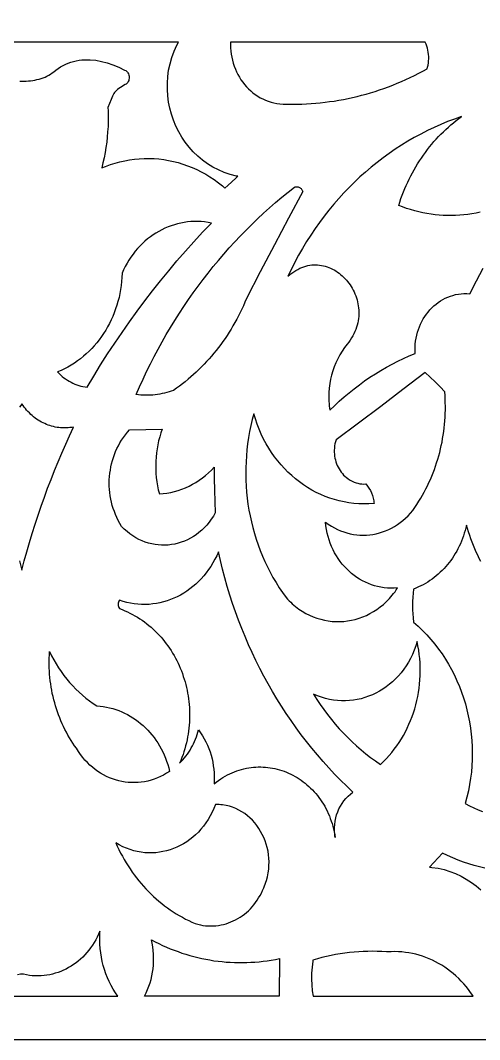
# Model space of a CAD drawing. Extents: x -570 to 570, y -425 to 425.
# Drawn here: x -146.9 to -93.9, y -365 to -247.5 of the extents above; entities that cross this region are included whole.
import ezdxf

# ---------------------------------------------------------------- set-up
doc = ezdxf.new("R2010")
doc.units = 0
doc.layers.add('LAYER_1', color=18, linetype='CONTINUOUS')
doc.layers.add('LAYER_2', color=4, linetype='CONTINUOUS')

msp = doc.modelspace()

# ---------------------------------------------------------------- linework, layer by layer
at = {"layer": 'LAYER_1'}
for points in [[(-146.96, -254.5), (-146.71, -254.49), (-146.45, -254.5), (-146.2, -254.5), (-145.95, -254.48), (-145.7, -254.46), (-145.46, -254.43), (-145.21, -254.39), (-144.97, -254.33), (-144.73, -254.27), (-144.5, -254.2), (-144.27, -254.12), (-144.04, -254.03), (-143.82, -253.93), (-143.61, -253.81), (-143.41, -253.69), (-143.21, -253.56), (-143.03, -253.42), (-142.8, -253.24), (-142.52, -253.04), (-142.24, -252.86), (-141.95, -252.7), (-141.66, -252.56), (-141.36, -252.43), (-141.05, -252.32), (-140.75, -252.23), (-140.44, -252.16), (-140.12, -252.1), (-139.81, -252.06), (-139.48, -252.04), (-138.84, -252.04), (-138.19, -252.1), (-137.54, -252.23), (-136.87, -252.4), (-136.21, -252.63), (-135.53, -252.9), (-134.86, -253.22), (-134.74, -253.28), (-134.64, -253.37), (-134.55, -253.46), (-134.48, -253.56), (-134.42, -253.68), (-134.38, -253.8), (-134.35, -253.92), (-134.33, -254.05), (-134.34, -254.17), (-134.36, -254.3), (-134.39, -254.42), (-134.44, -254.54), (-134.51, -254.65), (-134.59, -254.75), (-134.69, -254.84), (-134.8, -254.91), (-135.35, -255.22), (-135.53, -255.35), (-135.69, -255.47), (-135.82, -255.58), (-135.93, -255.69), (-136.02, -255.81), (-136.09, -255.91), (-136.26, -256.22), (-136.43, -256.61), (-136.79, -257.55), (-136.77, -257.93), (-136.76, -258.54), (-136.76, -259.14), (-136.78, -259.74), (-136.82, -260.35), (-136.87, -260.95), (-136.93, -261.55), (-137.02, -262.14), (-137.12, -262.74), (-137.23, -263.33), (-137.36, -263.92), (-137.51, -264.51), (-137.06, -264.33), (-136.51, -264.13), (-135.96, -263.95), (-135.41, -263.8), (-134.85, -263.68), (-134.29, -263.58), (-133.73, -263.5), (-133.17, -263.45), (-132.6, -263.42), (-132.04, -263.42), (-131.47, -263.44), (-130.91, -263.48), (-130.35, -263.55), (-129.79, -263.64), (-129.24, -263.76), (-128.69, -263.9), (-128.14, -264.06), (-127.61, -264.25), (-127.07, -264.46), (-126.55, -264.69), (-126.03, -264.95), (-125.52, -265.23), (-125.03, -265.54), (-124.54, -265.86), (-124.06, -266.21), (-123.59, -266.59), (-123.3, -266.85), (-122.95, -266.53), (-122.04, -265.69), (-121.81, -265.46), (-121.95, -265.44), (-122.68, -265.26), (-123.38, -265.03), (-124.06, -264.74), (-124.7, -264.41), (-125.31, -264.03), (-125.9, -263.6), (-126.44, -263.14), (-126.95, -262.64), (-127.43, -262.11), (-127.87, -261.54), (-128.27, -260.95), (-128.63, -260.33), (-128.95, -259.68), (-129.23, -259.02), (-129.46, -258.33), (-129.65, -257.63), (-129.8, -256.92), (-129.89, -256.19), (-129.94, -255.46), (-129.94, -254.72), (-129.89, -253.98), (-129.79, -253.24), (-129.63, -252.5), (-129.42, -251.77), (-129.16, -251.05), (-128.83, -250.34), (-128.65, -250), (-144.49, -250), (-146.71, -250), (-148.93, -250)], [(-93.89, -269.62), (-94.35, -269.71), (-94.82, -269.8), (-95.29, -269.87), (-95.76, -269.92), (-96.23, -269.96), (-96.7, -269.99), (-97.18, -270), (-97.65, -270), (-98.12, -269.98), (-98.6, -269.95), (-99.07, -269.9), (-99.54, -269.84), (-100.02, -269.77), (-100.49, -269.68), (-100.95, -269.57), (-101.42, -269.45), (-101.89, -269.32), (-102.35, -269.17), (-102.81, -269.01), (-103.26, -268.83), (-103.14, -268.44), (-103.01, -268.05), (-102.87, -267.66), (-102.72, -267.28), (-102.56, -266.9), (-102.4, -266.53), (-102.23, -266.16), (-102.06, -265.79), (-101.88, -265.43), (-101.69, -265.08), (-101.49, -264.73), (-101.29, -264.38), (-101.08, -264.04), (-100.87, -263.7), (-100.65, -263.37), (-100.42, -263.04), (-100.19, -262.72), (-99.95, -262.4), (-99.7, -262.09), (-99.45, -261.78), (-99.2, -261.48), (-98.93, -261.19), (-98.67, -260.9), (-98.39, -260.62), (-98.11, -260.34), (-97.83, -260.07), (-97.54, -259.81), (-97.24, -259.55), (-96.94, -259.3), (-96.63, -259.06), (-96.32, -258.82), (-96.01, -258.59), (-96.82, -258.87), (-97.62, -259.17), (-98.41, -259.5), (-99.19, -259.85), (-99.96, -260.21), (-100.73, -260.6), (-101.48, -261.01), (-102.22, -261.44), (-102.95, -261.89), (-103.67, -262.35), (-104.38, -262.84), (-105.07, -263.35), (-105.76, -263.87), (-106.43, -264.41), (-107.09, -264.98), (-107.73, -265.55), (-108.36, -266.15), (-108.98, -266.76), (-109.59, -267.39), (-110.18, -268.04), (-110.75, -268.7), (-111.31, -269.38), (-111.86, -270.08), (-112.39, -270.79), (-112.9, -271.51), (-113.4, -272.26), (-113.88, -273.01), (-114.35, -273.78), (-114.8, -274.57), (-115.23, -275.36), (-115.64, -276.17), (-116.03, -277), (-115.81, -276.81), (-115.59, -276.63), (-115.36, -276.47), (-115.13, -276.32), (-114.9, -276.2), (-114.67, -276.08), (-114.44, -275.98), (-114.21, -275.9), (-113.98, -275.83), (-113.75, -275.77), (-113.52, -275.73), (-113.29, -275.7), (-113.07, -275.68), (-112.84, -275.68), (-112.61, -275.69), (-112.39, -275.71), (-112.17, -275.74), (-111.95, -275.78), (-111.74, -275.84), (-111.52, -275.91), (-111.31, -275.98), (-111.11, -276.07), (-110.9, -276.17), (-110.71, -276.27), (-110.51, -276.39), (-110.32, -276.51), (-110.14, -276.64), (-109.96, -276.79), (-109.79, -276.94), (-109.62, -277.09), (-109.46, -277.26), (-109.3, -277.43), (-109.15, -277.61), (-109.01, -277.79), (-108.87, -277.98), (-108.74, -278.18), (-108.62, -278.38), (-108.51, -278.59), (-108.4, -278.81), (-108.31, -279.02), (-108.22, -279.24), (-108.14, -279.47), (-108.07, -279.7), (-108.01, -279.93), (-107.96, -280.17), (-107.92, -280.41), (-107.89, -280.65), (-107.87, -280.89), (-107.86, -281.14), (-107.86, -281.39), (-107.88, -281.63), (-107.9, -281.88), (-107.94, -282.13), (-107.99, -282.38), (-108.05, -282.63), (-108.12, -282.88), (-108.21, -283.13), (-108.31, -283.38), (-108.42, -283.62), (-108.55, -283.87), (-108.69, -284.11), (-108.85, -284.35), (-109.02, -284.59), (-109.21, -284.83), (-109.36, -285.02), (-109.51, -285.22), (-109.8, -285.64), (-110.06, -286.07), (-110.3, -286.51), (-110.51, -286.96), (-110.7, -287.43), (-110.87, -287.9), (-111.01, -288.39), (-111.12, -288.88), (-111.22, -289.38), (-111.28, -289.88), (-111.32, -290.39), (-111.33, -290.91), (-111.33, -291.16), (-111.32, -291.42), (-111.3, -291.68), (-111.28, -291.94), (-111.25, -292.19), (-111.21, -292.45), (-110.67, -291.92), (-110.12, -291.41), (-109.55, -290.91), (-108.98, -290.43), (-108.39, -289.96), (-107.8, -289.51), (-107.19, -289.07), (-106.58, -288.65), (-105.95, -288.25), (-105.32, -287.86), (-104.68, -287.49), (-104.03, -287.14), (-103.38, -286.8), (-102.71, -286.48), (-102.04, -286.18), (-101.36, -285.9), (-101.38, -285.53), (-101.37, -285.17), (-101.35, -284.82), (-101.31, -284.47), (-101.26, -284.12), (-101.18, -283.78), (-101.1, -283.45), (-100.99, -283.13), (-100.87, -282.81), (-100.74, -282.51), (-100.59, -282.21), (-100.43, -281.92), (-100.26, -281.64), (-100.07, -281.37), (-99.87, -281.12), (-99.66, -280.87), (-99.44, -280.64), (-99.2, -280.42), (-98.96, -280.22), (-98.7, -280.03), (-98.44, -279.85), (-98.17, -279.69), (-97.89, -279.54), (-97.6, -279.41), (-97.31, -279.3), (-97.01, -279.2), (-96.7, -279.12), (-96.38, -279.06), (-96.06, -279.02), (-95.74, -278.99), (-95.41, -278.99), (-95.08, -279.01), (-94.3, -277.53), (-93.51, -276.05)], [(-146.99, -309.82), (-146.71, -310.89), (-146.43, -309.82), (-146.13, -308.76), (-145.83, -307.7), (-145.51, -306.64), (-145.18, -305.59), (-144.84, -304.55), (-144.48, -303.51), (-144.12, -302.47), (-143.74, -301.44), (-143.35, -300.42), (-142.94, -299.4), (-142.53, -298.38), (-142.1, -297.38), (-141.66, -296.37), (-141.21, -295.38), (-140.74, -294.39), (-140.96, -294.43), (-141.17, -294.45), (-141.39, -294.47), (-141.6, -294.48), (-141.82, -294.49), (-142.03, -294.48), (-142.24, -294.47), (-142.45, -294.45), (-142.66, -294.42), (-142.87, -294.38), (-143.08, -294.33), (-143.28, -294.28), (-143.48, -294.22), (-143.68, -294.15), (-143.88, -294.07), (-144.08, -293.99), (-144.27, -293.9), (-144.46, -293.8), (-144.65, -293.7), (-144.83, -293.58), (-145.01, -293.46), (-145.19, -293.34), (-145.36, -293.2), (-145.53, -293.06), (-145.69, -292.92), (-145.85, -292.76), (-146.01, -292.6), (-146.16, -292.44), (-146.3, -292.26), (-146.44, -292.09), (-146.58, -291.9), (-146.71, -291.71), (-146.84, -291.9), (-146.97, -292.09)], [(-93.78, -309.89), (-93.97, -309.53), (-94.15, -309.16), (-94.32, -308.79), (-94.48, -308.42), (-94.64, -308.04), (-94.79, -307.66), (-94.94, -307.27), (-95.08, -306.88), (-95.21, -306.48), (-95.34, -306.08), (-95.46, -305.68), (-95.53, -306), (-95.61, -306.32), (-95.71, -306.63), (-95.81, -306.94), (-95.91, -307.24), (-96.03, -307.54), (-96.15, -307.84), (-96.29, -308.13), (-96.43, -308.41), (-96.58, -308.69), (-96.74, -308.96), (-96.9, -309.23), (-97.07, -309.49), (-97.25, -309.75), (-97.44, -309.99), (-97.63, -310.24), (-97.83, -310.47), (-98.04, -310.7), (-98.25, -310.92), (-98.47, -311.13), (-98.7, -311.34), (-98.93, -311.54), (-99.17, -311.73), (-99.41, -311.91), (-99.66, -312.08), (-99.91, -312.25), (-100.17, -312.41), (-100.44, -312.56), (-100.71, -312.69), (-100.99, -312.82), (-101.27, -312.95), (-101.55, -313.06), (-101.6, -313.53), (-101.64, -314.01), (-101.67, -314.48), (-101.67, -314.96), (-101.67, -315.44), (-101.64, -315.92), (-101.6, -316.39), (-101.55, -316.87), (-101.02, -317.34), (-100.51, -317.83), (-100.02, -318.34), (-99.55, -318.86), (-99.1, -319.41), (-98.67, -319.97), (-98.26, -320.54), (-97.87, -321.13), (-97.51, -321.73), (-97.17, -322.35), (-96.85, -322.98), (-96.55, -323.62), (-96.27, -324.28), (-96.02, -324.94), (-95.79, -325.61), (-95.58, -326.29), (-95.4, -326.98), (-95.24, -327.68), (-95.1, -328.38), (-94.99, -329.09), (-94.9, -329.8), (-94.84, -330.52), (-94.8, -331.24), (-94.78, -331.97), (-94.79, -332.69), (-94.83, -333.42), (-94.89, -334.15), (-94.98, -334.87), (-95.09, -335.6), (-95.23, -336.33), (-95.4, -337.05), (-95.59, -337.77), (-95.1, -338.04), (-94.6, -338.28), (-94.1, -338.5), (-93.59, -338.7)], [(-93.32, -345.23), (-93.95, -345.09), (-94.57, -344.92), (-95.19, -344.73), (-95.81, -344.53), (-96.42, -344.3), (-97.02, -344.06), (-97.62, -343.79), (-98.21, -343.51), (-99.71, -345.12), (-99.44, -345.14), (-98.73, -345.25), (-98.04, -345.4), (-97.37, -345.61), (-96.71, -345.86), (-96.08, -346.16), (-95.48, -346.49), (-94.89, -346.87), (-94.34, -347.29), (-93.81, -347.75)], [(-147.7, -359.99), (-146.71, -359.99), (-145.71, -359.99), (-145.54, -360), (-135.66, -360), (-135.93, -359.59), (-136.19, -359.17), (-136.42, -358.75), (-136.64, -358.31), (-136.84, -357.86), (-137.02, -357.4), (-137.18, -356.93), (-137.32, -356.46), (-137.44, -355.98), (-137.54, -355.5), (-137.62, -355), (-137.68, -354.51), (-137.72, -354.01), (-137.74, -353.51), (-137.74, -353.01), (-137.72, -352.5), (-137.86, -352.85), (-138.02, -353.18), (-138.19, -353.51), (-138.38, -353.82), (-138.57, -354.13), (-138.78, -354.42), (-138.99, -354.7), (-139.21, -354.97), (-139.45, -355.23), (-139.69, -355.48), (-139.95, -355.71), (-140.21, -355.94), (-140.47, -356.15), (-140.75, -356.35), (-141.03, -356.53), (-141.32, -356.7), (-141.62, -356.86), (-141.92, -357.01), (-142.23, -357.14), (-142.54, -357.25), (-142.86, -357.35), (-143.18, -357.44), (-143.5, -357.52), (-143.83, -357.57), (-144.16, -357.62), (-144.5, -357.64), (-144.83, -357.66), (-145.17, -357.65), (-145.51, -357.63), (-145.85, -357.59), (-146.19, -357.54), (-146.54, -357.47), (-146.71, -357.47), (-146.88, -357.47), (-147.22, -357.54)]]:
    msp.add_lwpolyline(points, dxfattribs=at)
for points in [[(-99.99, -253.07), (-99.94, -252.9), (-99.88, -252.66), (-99.84, -252.41), (-99.81, -252.17), (-99.8, -251.92), (-99.8, -251.67), (-99.82, -251.42), (-99.85, -251.18), (-99.89, -250.94), (-99.95, -250.7), (-100.02, -250.46), (-100.1, -250.23), (-100.2, -250.01), (-100.21, -250), (-122.66, -250), (-122.66, -250.3), (-122.65, -250.67), (-122.63, -251.03), (-122.58, -251.4), (-122.52, -251.75), (-122.44, -252.1), (-122.34, -252.45), (-122.23, -252.78), (-122.1, -253.11), (-121.96, -253.43), (-121.8, -253.75), (-121.63, -254.05), (-121.45, -254.34), (-121.25, -254.62), (-121.04, -254.89), (-120.81, -255.15), (-120.57, -255.4), (-120.33, -255.63), (-120.07, -255.84), (-119.8, -256.05), (-119.52, -256.24), (-119.23, -256.41), (-118.93, -256.56), (-118.62, -256.7), (-118.31, -256.82), (-117.98, -256.93), (-117.65, -257.01), (-117.31, -257.07), (-116.97, -257.12), (-116.6, -257.14), (-116.06, -257.16), (-115.52, -257.16), (-114.98, -257.16), (-114.44, -257.15), (-113.9, -257.13), (-113.37, -257.09), (-112.83, -257.05), (-112.3, -257), (-111.76, -256.94), (-111.23, -256.87), (-110.7, -256.8), (-110.17, -256.71), (-109.64, -256.61), (-109.11, -256.51), (-108.58, -256.39), (-108.06, -256.27), (-107.54, -256.14), (-107.02, -255.99), (-106.5, -255.84), (-105.98, -255.68), (-105.47, -255.51), (-104.96, -255.34), (-104.45, -255.15), (-103.94, -254.95), (-103.44, -254.75), (-102.94, -254.54), (-102.44, -254.31), (-101.94, -254.08), (-101.45, -253.84), (-100.96, -253.6), (-100.47, -253.34)], [(-129.22, -290.15), (-129.48, -290.24), (-129.74, -290.33), (-130.01, -290.4), (-130.27, -290.47), (-130.54, -290.53), (-130.81, -290.59), (-131.08, -290.63), (-131.35, -290.67), (-131.62, -290.69), (-131.9, -290.71), (-132.17, -290.72), (-132.44, -290.72), (-132.72, -290.71), (-132.99, -290.7), (-133.26, -290.67), (-133.54, -290.64), (-133.15, -289.74), (-132.74, -288.86), (-132.33, -287.98), (-131.9, -287.11), (-131.46, -286.25), (-131, -285.4), (-130.54, -284.56), (-130.06, -283.72), (-129.57, -282.9), (-129.07, -282.08), (-128.55, -281.27), (-128.03, -280.48), (-127.49, -279.69), (-126.95, -278.91), (-126.39, -278.14), (-125.82, -277.38), (-125.24, -276.63), (-124.65, -275.89), (-124.04, -275.17), (-123.43, -274.45), (-122.81, -273.74), (-122.17, -273.04), (-121.53, -272.36), (-120.87, -271.68), (-120.21, -271.02), (-119.54, -270.37), (-118.85, -269.73), (-118.16, -269.1), (-117.45, -268.48), (-116.74, -267.88), (-116.02, -267.29), (-115.28, -266.71), (-115.21, -266.69), (-115.13, -266.67), (-115.06, -266.67), (-114.98, -266.67), (-114.91, -266.68), (-114.84, -266.7), (-114.7, -266.76), (-114.64, -266.8), (-114.58, -266.85), (-114.52, -266.9), (-114.47, -266.95), (-114.42, -267.02), (-114.38, -267.09), (-114.34, -267.16), (-114.31, -267.24), (-115.96, -270.31), (-117.6, -273.39), (-119.22, -276.48), (-120.83, -279.58), (-121, -279.99), (-121.17, -280.39), (-121.36, -280.79), (-121.55, -281.18), (-121.74, -281.57), (-121.94, -281.96), (-122.15, -282.34), (-122.37, -282.72), (-122.59, -283.09), (-122.82, -283.45), (-123.05, -283.82), (-123.29, -284.17), (-123.53, -284.53), (-123.78, -284.87), (-124.04, -285.21), (-124.3, -285.55), (-124.57, -285.88), (-124.85, -286.21), (-125.12, -286.53), (-125.41, -286.84), (-125.7, -287.15), (-125.99, -287.45), (-126.29, -287.75), (-126.6, -288.04), (-126.91, -288.33), (-127.22, -288.61), (-127.54, -288.88), (-127.87, -289.15), (-128.2, -289.41), (-128.53, -289.66), (-128.87, -289.91)], [(-124.86, -270.86), (-125.25, -270.79), (-125.65, -270.74), (-126.05, -270.7), (-126.44, -270.68), (-126.83, -270.68), (-127.22, -270.7), (-127.61, -270.74), (-128, -270.79), (-128.38, -270.86), (-128.76, -270.95), (-129.13, -271.06), (-129.5, -271.18), (-129.86, -271.31), (-130.22, -271.47), (-130.57, -271.63), (-130.91, -271.82), (-131.25, -272.02), (-131.58, -272.23), (-131.9, -272.46), (-132.22, -272.7), (-132.52, -272.96), (-132.82, -273.23), (-133.1, -273.52), (-133.38, -273.81), (-133.64, -274.12), (-133.89, -274.45), (-134.14, -274.79), (-134.37, -275.13), (-134.58, -275.5), (-134.79, -275.87), (-134.98, -276.25), (-135.16, -276.65), (-135.18, -277.13), (-135.21, -277.6), (-135.27, -278.07), (-135.33, -278.53), (-135.42, -278.99), (-135.51, -279.45), (-135.63, -279.89), (-135.76, -280.34), (-135.9, -280.77), (-136.06, -281.2), (-136.23, -281.62), (-136.41, -282.03), (-136.61, -282.43), (-136.82, -282.83), (-137.05, -283.22), (-137.29, -283.59), (-137.54, -283.96), (-137.8, -284.32), (-138.07, -284.66), (-138.36, -285), (-138.65, -285.32), (-138.96, -285.64), (-139.28, -285.94), (-139.61, -286.22), (-139.95, -286.5), (-140.3, -286.76), (-140.66, -287), (-141.03, -287.24), (-141.41, -287.46), (-141.8, -287.66), (-142.2, -287.85), (-142.61, -288.02), (-142.43, -288.2), (-142.25, -288.38), (-142.06, -288.54), (-141.87, -288.7), (-141.67, -288.84), (-141.46, -288.98), (-141.25, -289.11), (-141.04, -289.22), (-140.82, -289.33), (-140.6, -289.43), (-140.37, -289.51), (-140.14, -289.59), (-139.91, -289.66), (-139.67, -289.71), (-139.43, -289.76), (-139.19, -289.79), (-138.42, -288.5), (-137.63, -287.22), (-136.83, -285.96), (-136, -284.71), (-135.16, -283.47), (-134.31, -282.25), (-133.43, -281.04), (-132.55, -279.85), (-131.64, -278.67), (-130.72, -277.51), (-129.78, -276.37), (-128.83, -275.23), (-127.86, -274.12), (-126.87, -273.02), (-125.87, -271.93)], [(-110.48, -295.84), (-110.55, -296.08), (-110.61, -296.32), (-110.65, -296.56), (-110.68, -296.8), (-110.7, -297.03), (-110.7, -297.27), (-110.68, -297.5), (-110.66, -297.73), (-110.62, -297.96), (-110.57, -298.18), (-110.51, -298.4), (-110.43, -298.61), (-110.35, -298.82), (-110.25, -299.02), (-110.14, -299.21), (-110.03, -299.4), (-109.9, -299.58), (-109.76, -299.75), (-109.62, -299.91), (-109.46, -300.06), (-109.3, -300.2), (-109.13, -300.33), (-108.95, -300.45), (-108.77, -300.56), (-108.57, -300.66), (-108.38, -300.74), (-108.17, -300.81), (-107.96, -300.87), (-107.74, -300.91), (-107.52, -300.93), (-107.3, -300.95), (-107.07, -300.94), (-106.87, -301.18), (-106.69, -301.43), (-106.53, -301.7), (-106.4, -301.98), (-106.29, -302.27), (-106.21, -302.58), (-106.15, -302.89), (-106.13, -303.05), (-106.11, -303.21), (-106.7, -303.24), (-107.28, -303.25), (-107.86, -303.24), (-108.43, -303.19), (-109, -303.12), (-109.56, -303.02), (-110.12, -302.9), (-110.67, -302.75), (-111.21, -302.58), (-111.74, -302.38), (-112.26, -302.16), (-112.77, -301.91), (-113.28, -301.65), (-113.77, -301.36), (-114.24, -301.04), (-114.71, -300.71), (-115.16, -300.35), (-115.6, -299.98), (-116.03, -299.58), (-116.44, -299.17), (-116.83, -298.74), (-117.21, -298.28), (-117.57, -297.81), (-117.92, -297.32), (-118.24, -296.82), (-118.55, -296.3), (-118.84, -295.76), (-119.11, -295.2), (-119.35, -294.63), (-119.58, -294.05), (-119.78, -293.45), (-119.97, -292.84), (-120.15, -293.52), (-120.31, -294.21), (-120.46, -294.91), (-120.58, -295.6), (-120.68, -296.3), (-120.77, -297), (-120.83, -297.7), (-120.87, -298.4), (-120.9, -299.1), (-120.9, -299.79), (-120.89, -300.49), (-120.86, -301.19), (-120.8, -301.88), (-120.73, -302.57), (-120.64, -303.26), (-120.53, -303.95), (-120.4, -304.63), (-120.25, -305.31), (-120.09, -305.98), (-119.9, -306.64), (-119.7, -307.3), (-119.48, -307.96), (-119.23, -308.61), (-118.98, -309.25), (-118.7, -309.88), (-118.4, -310.5), (-118.09, -311.11), (-117.76, -311.72), (-117.41, -312.32), (-117.04, -312.9), (-116.66, -313.47), (-116.25, -314.04), (-116.08, -314.23), (-115.9, -314.41), (-115.72, -314.58), (-115.54, -314.75), (-115.16, -315.07), (-114.77, -315.36), (-114.38, -315.62), (-113.97, -315.86), (-113.55, -316.07), (-113.13, -316.26), (-112.7, -316.41), (-112.26, -316.54), (-111.82, -316.65), (-111.38, -316.73), (-110.93, -316.78), (-110.48, -316.8), (-110.04, -316.81), (-109.59, -316.78), (-109.15, -316.73), (-108.7, -316.65), (-108.27, -316.55), (-107.83, -316.42), (-107.41, -316.27), (-106.99, -316.09), (-106.58, -315.88), (-106.17, -315.66), (-105.78, -315.4), (-105.4, -315.12), (-105.03, -314.82), (-104.67, -314.49), (-104.33, -314.14), (-104, -313.76), (-103.85, -313.56), (-103.69, -313.36), (-103.54, -313.15), (-103.4, -312.93), (-103.79, -312.95), (-104.18, -312.96), (-104.57, -312.94), (-104.95, -312.9), (-105.32, -312.85), (-105.69, -312.77), (-106.06, -312.67), (-106.41, -312.56), (-106.76, -312.42), (-107.11, -312.27), (-107.44, -312.1), (-107.77, -311.91), (-108.08, -311.71), (-108.39, -311.49), (-108.69, -311.26), (-108.98, -311.01), (-109.25, -310.74), (-109.52, -310.46), (-109.77, -310.17), (-110.01, -309.87), (-110.24, -309.55), (-110.45, -309.22), (-110.65, -308.88), (-110.83, -308.52), (-111, -308.16), (-111.16, -307.78), (-111.29, -307.4), (-111.41, -307), (-111.52, -306.6), (-111.6, -306.19), (-111.67, -305.77), (-111.72, -305.34), (-111.38, -305.59), (-111.03, -305.81), (-110.68, -306.01), (-110.33, -306.19), (-109.96, -306.34), (-109.6, -306.48), (-109.23, -306.59), (-108.85, -306.69), (-108.48, -306.76), (-108.1, -306.81), (-107.73, -306.84), (-107.35, -306.84), (-106.97, -306.83), (-106.6, -306.8), (-106.23, -306.75), (-105.86, -306.68), (-105.49, -306.58), (-105.13, -306.47), (-104.77, -306.34), (-104.42, -306.19), (-104.08, -306.02), (-103.74, -305.83), (-103.41, -305.62), (-103.09, -305.4), (-102.78, -305.15), (-102.48, -304.89), (-102.19, -304.61), (-101.92, -304.31), (-101.65, -303.99), (-101.4, -303.66), (-101.16, -303.3), (-100.94, -302.93), (-100.73, -302.58), (-100.52, -302.23), (-100.32, -301.87), (-100.13, -301.51), (-99.95, -301.15), (-99.78, -300.78), (-99.61, -300.41), (-99.45, -300.03), (-99.3, -299.65), (-99.15, -299.27), (-99.01, -298.88), (-98.89, -298.49), (-98.76, -298.1), (-98.65, -297.71), (-98.54, -297.31), (-98.44, -296.91), (-98.35, -296.51), (-98.27, -296.11), (-98.2, -295.7), (-98.13, -295.3), (-98.07, -294.89), (-98.02, -294.48), (-97.98, -294.07), (-97.94, -293.65), (-97.91, -293.24), (-97.9, -292.83), (-97.88, -292.41), (-97.88, -291.99), (-97.89, -291.58), (-97.9, -291.16), (-97.92, -290.74), (-97.96, -290.32), (-98.5, -289.74), (-99.06, -289.17), (-99.64, -288.62), (-100.23, -288.09), (-102.77, -290.06), (-105.33, -292.01), (-107.9, -293.94)], [(-124.53, -299.02), (-124.53, -300.33), (-124.5, -301.64), (-124.46, -302.95), (-124.41, -304.26), (-124.63, -304.65), (-124.87, -305.02), (-125.13, -305.36), (-125.4, -305.69), (-125.68, -306), (-125.98, -306.28), (-126.29, -306.54), (-126.61, -306.79), (-126.94, -307.01), (-127.28, -307.2), (-127.63, -307.38), (-127.98, -307.54), (-128.34, -307.67), (-128.71, -307.78), (-129.08, -307.87), (-129.46, -307.94), (-129.84, -307.98), (-130.22, -308), (-130.6, -308), (-130.98, -307.97), (-131.36, -307.92), (-131.74, -307.85), (-132.12, -307.76), (-132.49, -307.64), (-132.86, -307.5), (-133.22, -307.33), (-133.57, -307.14), (-133.92, -306.93), (-134.25, -306.69), (-134.58, -306.43), (-134.9, -306.14), (-135.21, -305.83), (-135.41, -305.5), (-135.59, -305.16), (-135.76, -304.82), (-135.91, -304.48), (-136.05, -304.13), (-136.18, -303.77), (-136.29, -303.41), (-136.38, -303.05), (-136.46, -302.68), (-136.52, -302.31), (-136.57, -301.94), (-136.61, -301.57), (-136.63, -301.2), (-136.64, -300.82), (-136.63, -300.45), (-136.6, -300.08), (-136.57, -299.71), (-136.51, -299.34), (-136.45, -298.98), (-136.37, -298.61), (-136.27, -298.25), (-136.16, -297.9), (-136.04, -297.55), (-135.9, -297.2), (-135.75, -296.87), (-135.58, -296.53), (-135.41, -296.21), (-135.21, -295.89), (-135, -295.58), (-134.78, -295.28), (-134.55, -294.98), (-134.3, -294.7), (-130.52, -294.61), (-130.68, -295.06), (-130.82, -295.51), (-130.94, -295.97), (-131.04, -296.44), (-131.12, -296.9), (-131.19, -297.37), (-131.24, -297.84), (-131.27, -298.32), (-131.28, -298.79), (-131.28, -299.26), (-131.25, -299.74), (-131.21, -300.21), (-131.15, -300.68), (-131.07, -301.15), (-130.98, -301.62), (-130.86, -302.08), (-130.42, -302.05), (-129.98, -301.99), (-129.54, -301.91), (-129.11, -301.8), (-128.68, -301.68), (-128.26, -301.54), (-127.85, -301.37), (-127.44, -301.19), (-127.04, -300.98), (-126.66, -300.76), (-126.27, -300.51), (-125.9, -300.25), (-125.54, -299.97), (-125.2, -299.67), (-124.86, -299.35)], [(-126.34, -329.29), (-126.1, -329.62), (-125.88, -329.97), (-125.68, -330.32), (-125.49, -330.68), (-125.32, -331.06), (-125.16, -331.44), (-125.02, -331.82), (-124.9, -332.22), (-124.79, -332.62), (-124.71, -333.02), (-124.64, -333.43), (-124.58, -333.84), (-124.55, -334.26), (-124.53, -334.68), (-124.53, -335.1), (-124.55, -335.52), (-124.3, -335.32), (-124.05, -335.13), (-123.79, -334.95), (-123.53, -334.79), (-123.27, -334.63), (-123, -334.49), (-122.74, -334.36), (-122.47, -334.23), (-122.2, -334.12), (-121.93, -334.02), (-121.66, -333.93), (-121.38, -333.85), (-121.11, -333.78), (-120.83, -333.72), (-120.55, -333.67), (-120.28, -333.63), (-120, -333.6), (-119.72, -333.58), (-119.45, -333.57), (-119.17, -333.57), (-118.9, -333.58), (-118.62, -333.59), (-118.35, -333.62), (-118.07, -333.66), (-117.8, -333.71), (-117.53, -333.76), (-117.27, -333.83), (-117, -333.9), (-116.74, -333.98), (-116.48, -334.07), (-116.22, -334.17), (-115.97, -334.28), (-115.72, -334.4), (-115.47, -334.52), (-115.22, -334.65), (-114.98, -334.8), (-114.74, -334.94), (-114.51, -335.1), (-114.28, -335.27), (-114.06, -335.44), (-113.84, -335.62), (-113.63, -335.81), (-113.42, -336.01), (-113.21, -336.21), (-113.01, -336.42), (-112.82, -336.64), (-112.64, -336.87), (-112.46, -337.1), (-112.28, -337.34), (-112.11, -337.58), (-111.95, -337.84), (-111.8, -338.1), (-111.65, -338.37), (-111.52, -338.64), (-111.39, -338.92), (-111.26, -339.21), (-111.15, -339.5), (-111.04, -339.8), (-110.94, -340.1), (-110.85, -340.41), (-110.77, -340.73), (-110.7, -341.05), (-110.64, -341.38), (-110.58, -341.71), (-110.61, -341.52), (-110.64, -341.33), (-110.66, -340.95), (-110.67, -340.57), (-110.64, -340.19), (-110.59, -339.82), (-110.52, -339.45), (-110.42, -339.1), (-110.29, -338.75), (-110.15, -338.41), (-109.98, -338.09), (-109.79, -337.77), (-109.58, -337.48), (-109.35, -337.2), (-109.1, -336.94), (-108.83, -336.69), (-108.54, -336.47), (-109.25, -335.79), (-109.96, -335.1), (-110.65, -334.39), (-111.33, -333.66), (-111.99, -332.93), (-112.64, -332.18), (-113.28, -331.41), (-113.9, -330.64), (-114.5, -329.85), (-115.09, -329.04), (-115.67, -328.23), (-116.23, -327.4), (-116.77, -326.57), (-117.3, -325.72), (-117.82, -324.86), (-118.32, -323.98), (-118.8, -323.1), (-119.27, -322.21), (-119.72, -321.31), (-120.15, -320.39), (-120.57, -319.47), (-120.98, -318.54), (-121.36, -317.6), (-121.73, -316.65), (-122.08, -315.69), (-122.41, -314.73), (-122.73, -313.75), (-123.03, -312.77), (-123.31, -311.78), (-123.58, -310.78), (-123.82, -309.78), (-124.05, -308.77), (-124.24, -309.21), (-124.45, -309.63), (-124.68, -310.05), (-124.92, -310.44), (-125.18, -310.82), (-125.45, -311.19), (-125.73, -311.54), (-126.03, -311.88), (-126.33, -312.19), (-126.66, -312.5), (-126.99, -312.78), (-127.33, -313.05), (-127.68, -313.3), (-128.04, -313.53), (-128.41, -313.75), (-128.79, -313.94), (-129.18, -314.12), (-129.57, -314.28), (-129.97, -314.42), (-130.38, -314.54), (-130.79, -314.64), (-131.2, -314.72), (-131.62, -314.78), (-132.05, -314.82), (-132.47, -314.84), (-132.9, -314.83), (-133.33, -314.81), (-133.76, -314.76), (-134.19, -314.69), (-134.62, -314.6), (-135.04, -314.49), (-135.47, -314.35), (-135.53, -314.46), (-135.56, -314.58), (-135.59, -314.7), (-135.6, -314.83), (-135.59, -314.95), (-135.56, -315.07), (-135.53, -315.19), (-135.47, -315.3), (-135.16, -315.42), (-134.85, -315.55), (-134.55, -315.68), (-134.25, -315.83), (-133.96, -315.98), (-133.67, -316.14), (-133.39, -316.3), (-133.11, -316.48), (-132.84, -316.66), (-132.58, -316.85), (-132.32, -317.05), (-132.06, -317.25), (-131.82, -317.46), (-131.58, -317.68), (-131.34, -317.9), (-131.11, -318.13), (-130.89, -318.36), (-130.67, -318.6), (-130.46, -318.85), (-130.26, -319.1), (-130.06, -319.36), (-129.87, -319.62), (-129.68, -319.89), (-129.5, -320.16), (-129.33, -320.44), (-129.17, -320.72), (-129.01, -321.01), (-128.86, -321.3), (-128.71, -321.59), (-128.58, -321.89), (-128.45, -322.19), (-128.32, -322.5), (-128.21, -322.81), (-128.1, -323.12), (-128, -323.43), (-127.9, -323.75), (-127.81, -324.07), (-127.74, -324.39), (-127.66, -324.72), (-127.6, -325.05), (-127.54, -325.38), (-127.49, -325.71), (-127.45, -326.04), (-127.42, -326.38), (-127.4, -326.71), (-127.38, -327.05), (-127.37, -327.39), (-127.37, -327.73), (-127.38, -328.07), (-127.39, -328.41), (-127.42, -328.75), (-127.45, -329.09), (-127.49, -329.43), (-127.54, -329.77), (-127.6, -330.11), (-127.67, -330.45), (-127.74, -330.79), (-127.83, -331.13), (-127.92, -331.47), (-128.02, -331.81), (-128.13, -332.14), (-128.25, -332.47), (-128.38, -332.81), (-128.52, -333.14), (-128.33, -332.94), (-128.14, -332.74), (-127.96, -332.53), (-127.79, -332.31), (-127.63, -332.09), (-127.47, -331.86), (-127.32, -331.62), (-127.18, -331.38), (-127.04, -331.14), (-126.92, -330.89), (-126.8, -330.63), (-126.69, -330.37), (-126.59, -330.11), (-126.5, -329.84), (-126.41, -329.56)], [(-101.15, -319.11), (-101.3, -319.62), (-101.48, -320.11), (-101.69, -320.59), (-101.91, -321.05), (-102.15, -321.49), (-102.41, -321.91), (-102.69, -322.31), (-102.99, -322.7), (-103.3, -323.07), (-103.63, -323.41), (-103.98, -323.74), (-104.33, -324.04), (-104.7, -324.33), (-105.09, -324.59), (-105.48, -324.83), (-105.89, -325.05), (-106.3, -325.25), (-106.73, -325.42), (-107.16, -325.57), (-107.59, -325.7), (-108.04, -325.8), (-108.49, -325.87), (-108.94, -325.92), (-109.4, -325.95), (-109.86, -325.95), (-110.32, -325.92), (-110.78, -325.86), (-111.25, -325.78), (-111.71, -325.67), (-112.17, -325.53), (-112.63, -325.36), (-113.08, -325.16), (-112.7, -325.78), (-112.3, -326.37), (-111.89, -326.96), (-111.47, -327.53), (-111.03, -328.09), (-110.58, -328.64), (-110.11, -329.17), (-109.63, -329.69), (-109.14, -330.19), (-108.64, -330.68), (-108.12, -331.15), (-107.59, -331.61), (-107.05, -332.05), (-106.5, -332.47), (-105.94, -332.88), (-105.37, -333.27), (-105.02, -332.94), (-104.69, -332.6), (-104.37, -332.25), (-104.06, -331.89), (-103.77, -331.51), (-103.49, -331.13), (-103.22, -330.74), (-102.96, -330.34), (-102.72, -329.93), (-102.49, -329.51), (-102.28, -329.08), (-102.08, -328.65), (-101.89, -328.21), (-101.72, -327.76), (-101.56, -327.31), (-101.42, -326.85), (-101.29, -326.39), (-101.17, -325.92), (-101.07, -325.45), (-100.98, -324.98), (-100.91, -324.5), (-100.86, -324.01), (-100.82, -323.53), (-100.79, -323.04), (-100.78, -322.55), (-100.78, -322.06), (-100.8, -321.57), (-100.84, -321.08), (-100.89, -320.59), (-100.96, -320.1), (-101.05, -319.6)], [(-129.68, -334.08), (-130.02, -334.3), (-130.37, -334.5), (-130.73, -334.68), (-131.09, -334.84), (-131.46, -334.98), (-131.82, -335.09), (-132.19, -335.19), (-132.57, -335.27), (-132.94, -335.32), (-133.32, -335.36), (-133.69, -335.37), (-134.06, -335.37), (-134.44, -335.35), (-134.81, -335.31), (-135.18, -335.24), (-135.54, -335.16), (-135.91, -335.06), (-136.26, -334.95), (-136.61, -334.81), (-136.96, -334.65), (-137.3, -334.48), (-137.63, -334.29), (-137.96, -334.08), (-138.27, -333.85), (-138.58, -333.61), (-138.88, -333.35), (-139.16, -333.07), (-139.44, -332.77), (-139.7, -332.46), (-139.95, -332.13), (-140.19, -331.79), (-140.42, -331.42), (-140.63, -331.13), (-140.83, -330.82), (-141.03, -330.52), (-141.22, -330.2), (-141.4, -329.89), (-141.58, -329.57), (-141.74, -329.24), (-141.91, -328.91), (-142.06, -328.58), (-142.21, -328.25), (-142.35, -327.91), (-142.48, -327.56), (-142.6, -327.22), (-142.72, -326.87), (-142.83, -326.52), (-142.93, -326.17), (-143.03, -325.81), (-143.12, -325.45), (-143.2, -325.09), (-143.27, -324.73), (-143.33, -324.36), (-143.39, -323.99), (-143.44, -323.63), (-143.48, -323.26), (-143.51, -322.88), (-143.54, -322.51), (-143.55, -322.14), (-143.56, -321.76), (-143.56, -321.39), (-143.56, -321.01), (-143.54, -320.64), (-143.52, -320.26), (-143.28, -320.75), (-143.03, -321.22), (-142.76, -321.69), (-142.48, -322.14), (-142.18, -322.58), (-141.87, -323.01), (-141.54, -323.43), (-141.21, -323.83), (-140.85, -324.22), (-140.49, -324.59), (-140.11, -324.95), (-139.73, -325.3), (-139.33, -325.63), (-138.91, -325.94), (-138.49, -326.24), (-138.06, -326.52), (-137.68, -326.55), (-137.32, -326.6), (-136.95, -326.66), (-136.59, -326.74), (-136.23, -326.83), (-135.88, -326.94), (-135.54, -327.06), (-135.2, -327.2), (-134.86, -327.35), (-134.54, -327.52), (-134.22, -327.7), (-133.91, -327.89), (-133.6, -328.1), (-133.3, -328.31), (-133.02, -328.55), (-132.73, -328.79), (-132.46, -329.04), (-132.2, -329.31), (-131.95, -329.59), (-131.71, -329.88), (-131.47, -330.17), (-131.25, -330.48), (-131.04, -330.8), (-130.84, -331.13), (-130.65, -331.47), (-130.47, -331.82), (-130.31, -332.18), (-130.16, -332.54), (-130.02, -332.91), (-129.89, -333.29), (-129.78, -333.68)], [(-118.82, -347.49), (-118.73, -347.28), (-118.65, -347.07), (-118.58, -346.86), (-118.51, -346.64), (-118.4, -346.22), (-118.31, -345.79), (-118.25, -345.36), (-118.22, -344.93), (-118.21, -344.51), (-118.23, -344.09), (-118.27, -343.68), (-118.33, -343.27), (-118.42, -342.86), (-118.53, -342.47), (-118.66, -342.08), (-118.81, -341.71), (-118.99, -341.34), (-119.18, -340.99), (-119.39, -340.65), (-119.62, -340.32), (-119.87, -340.01), (-120.13, -339.72), (-120.41, -339.45), (-120.71, -339.19), (-121.02, -338.95), (-121.35, -338.74), (-121.69, -338.54), (-122.04, -338.37), (-122.41, -338.22), (-122.78, -338.1), (-123.17, -338.01), (-123.57, -337.94), (-123.78, -337.92), (-123.98, -337.9), (-124.19, -337.89), (-124.4, -337.89), (-124.58, -338.35), (-124.78, -338.79), (-125, -339.22), (-125.24, -339.63), (-125.5, -340.01), (-125.77, -340.38), (-126.06, -340.74), (-126.36, -341.07), (-126.68, -341.38), (-127.01, -341.67), (-127.35, -341.94), (-127.71, -342.19), (-128.07, -342.42), (-128.45, -342.63), (-128.83, -342.81), (-129.22, -342.98), (-129.62, -343.12), (-130.03, -343.24), (-130.44, -343.33), (-130.86, -343.4), (-131.28, -343.45), (-131.7, -343.48), (-132.12, -343.48), (-132.55, -343.45), (-132.97, -343.4), (-133.4, -343.33), (-133.82, -343.22), (-134.24, -343.1), (-134.66, -342.94), (-135.08, -342.76), (-135.48, -342.55), (-135.89, -342.32), (-135.71, -342.71), (-135.52, -343.1), (-135.33, -343.49), (-135.12, -343.87), (-134.91, -344.24), (-134.69, -344.61), (-134.47, -344.97), (-134.24, -345.33), (-134, -345.68), (-133.75, -346.02), (-133.49, -346.35), (-133.23, -346.68), (-132.96, -347), (-132.69, -347.32), (-132.41, -347.62), (-132.12, -347.92), (-131.82, -348.22), (-131.52, -348.5), (-131.22, -348.78), (-130.91, -349.05), (-130.59, -349.31), (-130.26, -349.56), (-129.93, -349.81), (-129.6, -350.04), (-129.26, -350.27), (-128.91, -350.49), (-128.56, -350.7), (-128.21, -350.9), (-127.85, -351.1), (-127.48, -351.28), (-127.11, -351.45), (-126.74, -351.62), (-126.43, -351.7), (-126.13, -351.77), (-125.83, -351.83), (-125.53, -351.87), (-125.23, -351.89), (-124.93, -351.9), (-124.63, -351.89), (-124.33, -351.87), (-124.04, -351.83), (-123.74, -351.78), (-123.45, -351.72), (-123.17, -351.64), (-122.89, -351.54), (-122.61, -351.44), (-122.34, -351.32), (-122.07, -351.19), (-121.81, -351.04), (-121.55, -350.89), (-121.3, -350.72), (-121.06, -350.54), (-120.82, -350.34), (-120.59, -350.14), (-120.37, -349.92), (-120.16, -349.69), (-119.96, -349.45), (-119.76, -349.2), (-119.58, -348.94), (-119.41, -348.67), (-119.24, -348.39), (-119.09, -348.1), (-118.95, -347.8)], [(-132.56, -360), (-132.37, -359.62), (-132.21, -359.24), (-132.06, -358.85), (-131.93, -358.46), (-131.82, -358.06), (-131.72, -357.65), (-131.64, -357.24), (-131.59, -356.83), (-131.55, -356.41), (-131.52, -355.99), (-131.52, -355.57), (-131.54, -355.15), (-131.57, -354.74), (-131.62, -354.32), (-131.69, -353.9), (-131.78, -353.49), (-131.35, -353.71), (-130.92, -353.93), (-130.48, -354.14), (-130.04, -354.33), (-129.6, -354.52), (-129.15, -354.7), (-128.7, -354.86), (-128.25, -355.02), (-127.79, -355.16), (-127.34, -355.3), (-126.88, -355.42), (-126.42, -355.54), (-125.96, -355.64), (-125.49, -355.74), (-125.03, -355.82), (-124.56, -355.9), (-124.09, -355.96), (-123.62, -356.01), (-123.15, -356.06), (-122.68, -356.09), (-122.21, -356.11), (-121.73, -356.12), (-121.26, -356.12), (-120.79, -356.11), (-120.31, -356.09), (-119.84, -356.06), (-119.37, -356.02), (-118.89, -355.97), (-118.42, -355.91), (-117.95, -355.84), (-117.48, -355.75), (-117.01, -355.66), (-117.04, -360)], [(-113.13, -360), (-94.68, -360), (-94.73, -359.92), (-94.98, -359.56), (-95.23, -359.21), (-95.5, -358.88), (-95.77, -358.56), (-96.06, -358.25), (-96.35, -357.95), (-96.66, -357.66), (-96.97, -357.39), (-97.29, -357.13), (-97.62, -356.88), (-97.96, -356.64), (-98.3, -356.42), (-98.66, -356.21), (-99.01, -356.02), (-99.38, -355.84), (-99.75, -355.67), (-100.13, -355.52), (-100.51, -355.39), (-100.89, -355.27), (-101.29, -355.16), (-101.68, -355.07), (-102.08, -355), (-102.48, -354.94), (-102.89, -354.89), (-103.3, -354.87), (-103.71, -354.86), (-104.12, -354.87), (-104.56, -354.89), (-104.67, -354.89), (-105.2, -354.85), (-105.74, -354.83), (-106.28, -354.82), (-106.81, -354.83), (-107.35, -354.84), (-107.88, -354.87), (-108.41, -354.91), (-108.95, -354.96), (-109.48, -355.03), (-110.01, -355.11), (-110.54, -355.2), (-111.06, -355.3), (-111.59, -355.42), (-112.11, -355.55), (-112.63, -355.69), (-113.15, -355.84), (-113.17, -355.96), (-113.26, -356.65), (-113.31, -357.33), (-113.32, -358.02), (-113.29, -358.7), (-113.23, -359.39)]]:
    msp.add_lwpolyline(points, close=True, dxfattribs=at)
at = {"layer": 'LAYER_2'}
msp.add_lwpolyline([(-510, 365), (-510, -365), (510, -365), (510, 365)], close=True, dxfattribs=at)

doc.saveas('drawing.dxf')
